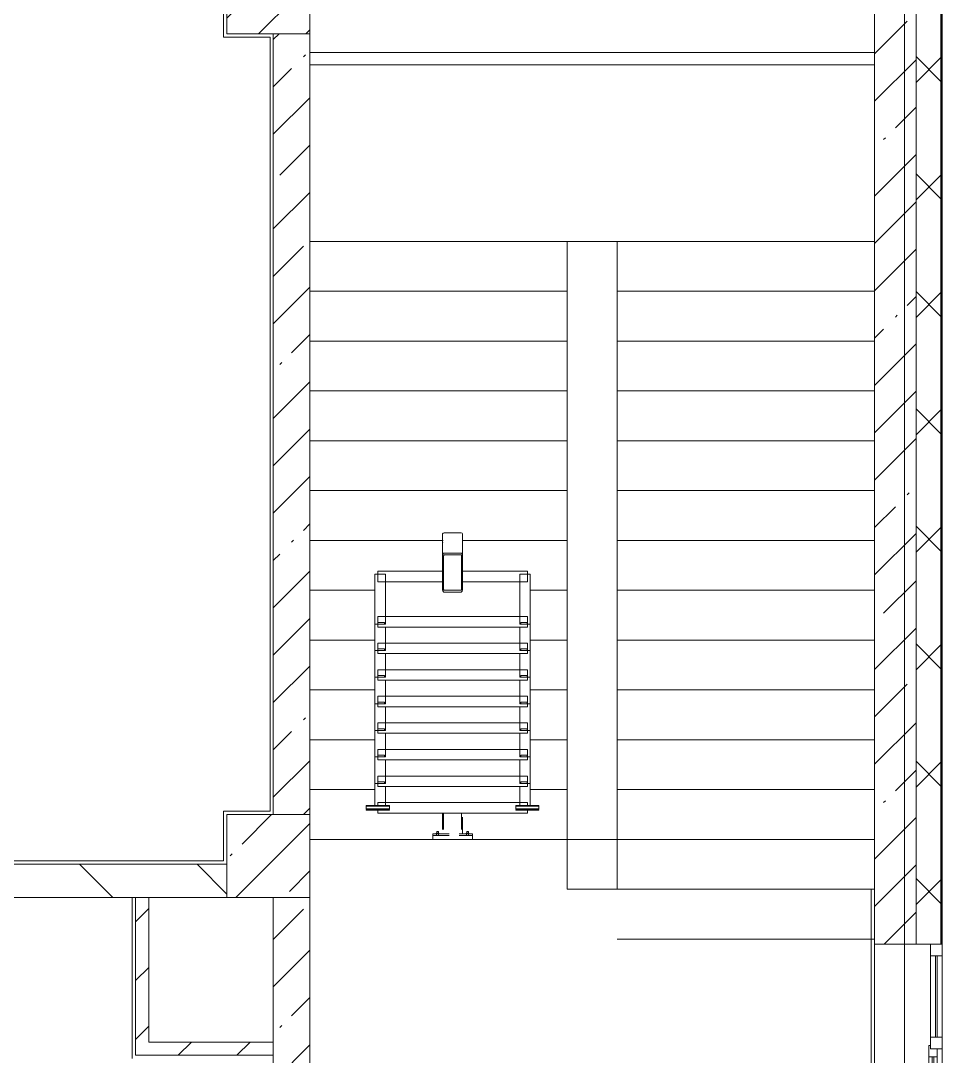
# Model space of a CAD drawing. Header units: millimetres. Extents: x -5368 to 196898, y -8553 to 29000.
# Drawn here: x 181714 to 187263, y 12444 to 18679 of the extents above; entities that cross this region are included whole.
import ezdxf

# ---------------------------------------------------------------- set-up
doc = ezdxf.new("R2010")
doc.units = ezdxf.units.MM
doc.linetypes.add('200_ШТРИХ__ш1_п0_6_', pattern=[160, 100, -60])
for name, color, linetype, lineweight in [('A-DETL-MBND-1', 7, '200_ШТРИХ__ш1_п0_6_', 9), ('A-GENM-4', 7, 'Continuous', 5), ('A-GLAZ-2', 7, 'Continuous', 5), ('A-WALL', 7, 'Continuous', 9), ('A-WALL-2', 7, 'Continuous', 5), ('I-WALL-4', 7, 'Continuous', 5), ('S-COLS-3', 7, 'Continuous', 5), ('S-STRS-2', 7, 'Continuous', 5), ('Оси', 7, 'Continuous', 9)]:
    doc.layers.add(name, color=color, linetype=linetype, lineweight=lineweight)
doc.layers.add('A-FLOR-3', color=7, linetype='Continuous', lineweight=5, true_color=0xaaaaaa)
pattern_1 = [(45, (62025.03, 0), (-285.1231, 285.1231), []), (45, (62310.15, 0), (-285.1231, 285.1231), [504.031, -100.806, 16.764, -84.042])]
pattern_2 = [(45, (62025.03, 0), (-176.7767, 176.7767), [])]

# ---------------------------------------------------------------- blocks, each defined once
blk = doc.blocks.new('120_Окно_СКБ_2Ст_Фрамуга сверху - 120_Окно_СКБ_2Ст_2300х2500_h_ ДОО 2-24160916-3_3_1_птичка')
at = {"layer": 'A-GLAZ-2'}
for p, q in [((-1150, 13), (-1150, 83)), ((-1150, 83), (-1080, 83)), ((1150, 83), (-1150, 83)), ((-1080, 83), (-1080, 13)), ((-1080, 83), (1080, 83)), ((-590, 13), (-590, 83)), ((-590, 83), (-520, 83)), ((-520, 83), (-520, 13)), ((1080, 13), (1080, 83)), ((1080, 83), (1150, 83)), ((1150, 83), (1150, 13)), ((-1080, 13), (-1150, 13)), ((-1150, 13), (-540, 13)), ((-590, 53), (-1080, 53)), ((-590, 43), (-1080, 43)), ((-1080, 13), (-540, 13)), ((-520, 13), (-590, 13)), ((-520, 13), (-540, 13)), ((-540, 13), (-540, 3)), ((-540, 3), (1100, 3)), ((1100, 3), (-540, 3)), ((1080, 53), (-520, 53)), ((-520, 53), (-520, 13)), ((-470, 3), (-470, 53)), ((-470, 33), (1030, 33)), ((1030, 23), (-470, 23)), ((1030, 3), (1030, 53)), ((1080, 13), (1080, 53)), ((1150, 13), (1080, 13)), ((1100, 13), (1080, 13)), ((1100, 13), (1150, 13)), ((1100, 3), (1100, 13))]:
    blk.add_line(p, q, dxfattribs=at)
blk = doc.blocks.new('Анкер клиновой - Анкер клиновой МКТ В 10-10-16_85-22193208-3_3_1_птичка')
at = {"layer": 'A-DETL-MBND-1'}
for p, q in [((122191.4, 13788), (122191.4, 13784)), ((122207.4, 13788), (122191.4, 13788)), ((122191.4, 13788), (122207.4, 13788)), ((122194.4, 13798), (122194.4, 13784)), ((122204.4, 13798), (122194.4, 13798)), ((122194.4, 13798), (122204.4, 13798)), ((122204.4, 13784), (122204.4, 13798)), ((122207.4, 13784), (122207.4, 13788))]:
    blk.add_line(p, q, dxfattribs=at)
blk = doc.blocks.new('ОМ_Полоса_Трапеция прямоугольная_Прокат_ГОСТ 103-2006 - ОМ_Полоса_Трапеция прямоугольная_Прокат_ГОСТ 103-2006-21111644-3_3_1_птичка')
at = {"layer": 'A-GENM-4'}
for p, q in [((122699.4, 15046.5), (122699.4, 15056.5)), ((122699.4, 15056.5), (122739.4, 15056.5)), ((122739.4, 15046.5), (122699.4, 15046.5)), ((122739.4, 15056.5), (122739.4, 15046.5))]:
    blk.add_line(p, q, dxfattribs=at)
blk = doc.blocks.new('ОМ_Полоса_Трапеция прямоугольная_Прокат_ГОСТ 103-2006 - ОМ_Полоса_Трапеция прямоугольная_Прокат_ГОСТ 103-2006-V133-3_3_1_птичка')
at = {"layer": 'A-GENM-4'}
for p, q in [((122699.4, 14416.5), (122699.4, 14406.5)), ((122739.4, 14416.5), (122699.4, 14416.5)), ((122699.4, 14406.5), (122739.4, 14406.5)), ((122739.4, 14406.5), (122739.4, 14416.5))]:
    blk.add_line(p, q, dxfattribs=at)
blk = doc.blocks.new('ОМ_Полоса_Трапеция прямоугольная_Прокат_ГОСТ 103-2006 - ОМ_Полоса_Трапеция прямоугольная_Прокат_ГОСТ 103-2006-V134-3_3_1_птичка')
at = {"layer": 'A-GENM-4'}
for p, q in [((122699.4, 14256.5), (122699.4, 14246.5)), ((122739.4, 14256.5), (122699.4, 14256.5)), ((122699.4, 14246.5), (122739.4, 14246.5)), ((122739.4, 14246.5), (122739.4, 14256.5))]:
    blk.add_line(p, q, dxfattribs=at)
blk = doc.blocks.new('ОМ_Полоса_Трапеция прямоугольная_Прокат_ГОСТ 103-2006 - ОМ_Полоса_Трапеция прямоугольная_Прокат_ГОСТ 103-2006-V135-3_3_1_птичка')
at = {"layer": 'A-GENM-4'}
for p, q in [((122699.4, 14096.5), (122699.4, 14086.5)), ((122739.4, 14096.5), (122699.4, 14096.5)), ((122739.4, 14086.5), (122739.4, 14096.5)), ((122699.4, 14086.5), (122739.4, 14086.5))]:
    blk.add_line(p, q, dxfattribs=at)
blk = doc.blocks.new('ОМ_Полоса_Прокат_ГОСТ 103-2006 - ОМ_Полоса_Прокат_ГОСТ 103-2006-22193251-3_3_1_птичка')
at = {"layer": 'A-GENM-4'}
for p, q in [((122809.4, 13929.5), (122669.4, 13929.5)), ((122669.4, 13929.5), (122669.4, 13926.5)), ((122669.4, 13926.5), (122809.4, 13926.5)), ((122809.4, 13926.5), (122809.4, 13929.5))]:
    blk.add_line(p, q, dxfattribs=at)
blk = doc.blocks.new('ОМ_Полоса_Прокат_ГОСТ 103-2006 - ОМ_Полоса_Прокат_ГОСТ 103-2006-22193252-3_3_1_птичка')
at = {"layer": 'A-GENM-4'}
for p, q in [((122669.4, 13954.2), (122669.4, 13950.8)), ((122809.4, 13954.2), (122669.4, 13954.2)), ((122669.4, 13950.8), (122809.4, 13950.8)), ((122669.4, 13933.9), (122669.4, 13950.8)), ((122809.4, 13933.9), (122669.4, 13933.9)), ((122809.4, 13950.8), (122809.4, 13954.2)), ((122809.4, 13950.8), (122809.4, 13933.9))]:
    blk.add_line(p, q, dxfattribs=at)
blk = doc.blocks.new('ОМ_Полоса_Трапеция прямоугольная_Прокат_ГОСТ 103-2006 - ОМ_Полоса_Трапеция прямоугольная_Прокат_ГОСТ 103-2006-21111686-3_3_1_птичка')
at = {"layer": 'A-GENM-4'}
for p, q in [((121839.4, 15056.5), (121879.4, 15056.5)), ((121839.4, 15046.5), (121839.4, 15056.5)), ((121879.4, 15046.5), (121839.4, 15046.5)), ((121879.4, 15056.5), (121879.4, 15046.5))]:
    blk.add_line(p, q, dxfattribs=at)
blk = doc.blocks.new('ОМ_Полоса_Трапеция прямоугольная_Прокат_ГОСТ 103-2006 - ОМ_Полоса_Трапеция прямоугольная_Прокат_ГОСТ 103-2006-V136-3_3_1_птичка')
at = {"layer": 'A-GENM-4'}
for p, q in [((121879.4, 14416.5), (121839.4, 14416.5)), ((121839.4, 14416.5), (121839.4, 14406.5)), ((121839.4, 14406.5), (121879.4, 14406.5)), ((121879.4, 14406.5), (121879.4, 14416.5))]:
    blk.add_line(p, q, dxfattribs=at)
blk = doc.blocks.new('ОМ_Полоса_Трапеция прямоугольная_Прокат_ГОСТ 103-2006 - ОМ_Полоса_Трапеция прямоугольная_Прокат_ГОСТ 103-2006-V137-3_3_1_птичка')
at = {"layer": 'A-GENM-4'}
for p, q in [((121879.4, 14256.5), (121839.4, 14256.5)), ((121839.4, 14256.5), (121839.4, 14246.5)), ((121839.4, 14246.5), (121879.4, 14246.5)), ((121879.4, 14246.5), (121879.4, 14256.5))]:
    blk.add_line(p, q, dxfattribs=at)
blk = doc.blocks.new('ОМ_Полоса_Трапеция прямоугольная_Прокат_ГОСТ 103-2006 - ОМ_Полоса_Трапеция прямоугольная_Прокат_ГОСТ 103-2006-V138-3_3_1_птичка')
at = {"layer": 'A-GENM-4'}
for p, q in [((121879.4, 14096.5), (121839.4, 14096.5)), ((121839.4, 14096.5), (121839.4, 14086.5)), ((121879.4, 14086.5), (121879.4, 14096.5)), ((121839.4, 14086.5), (121879.4, 14086.5))]:
    blk.add_line(p, q, dxfattribs=at)
blk = doc.blocks.new('ОМ_Полоса_Прокат_ГОСТ 103-2006 - ОМ_Полоса_Прокат_ГОСТ 103-2006-22193295-3_3_1_птичка')
at = {"layer": 'A-GENM-4'}
for p, q in [((121909.4, 13929.5), (121769.4, 13929.5)), ((121769.4, 13929.5), (121769.4, 13926.5)), ((121769.4, 13926.5), (121909.4, 13926.5)), ((121909.4, 13926.5), (121909.4, 13929.5))]:
    blk.add_line(p, q, dxfattribs=at)
blk = doc.blocks.new('ОМ_Полоса_Прокат_ГОСТ 103-2006 - ОМ_Полоса_Прокат_ГОСТ 103-2006-22193296-3_3_1_птичка')
at = {"layer": 'A-GENM-4'}
for p, q in [((121909.4, 13954.2), (121769.4, 13954.2)), ((121769.4, 13954.2), (121769.4, 13950.8)), ((121769.4, 13950.8), (121909.4, 13950.8)), ((121769.4, 13933.9), (121769.4, 13950.8)), ((121909.4, 13933.9), (121769.4, 13933.9)), ((121909.4, 13950.8), (121909.4, 13954.2)), ((121909.4, 13950.8), (121909.4, 13933.9))]:
    blk.add_line(p, q, dxfattribs=at)
blk = doc.blocks.new('ОМ_Нижняя опорная пятка1 - ОМ_Нижняя опорная пятка-21111576-3_3_1_птичка')
at = {"layer": 'A-DETL-MBND-1'}
for p, q in [((-96, -10), (-96, 0)), ((-84, -10), (-84, 0)), ((84, -10), (84, 0)), ((96, -10), (96, 0))]:
    blk.add_line(p, q, dxfattribs=at)
blk = doc.blocks.new('ОМ_Труба_ГОСТ 8639-82 - ОМ_Труба_ГОСТ 8639-82-21111694-3_3_1_птичка')
at = {"layer": 'A-GENM-4'}
for p, q in [((122229.4, 15590.5), (122229.4, 15456.5)), ((122238.4, 15595.1), (122340.4, 15595.1)), ((122349.4, 15456.5), (122349.4, 15590.5)), ((122238.4, 15474.2), (122340.4, 15474.2)), ((122229.4, 15256.4), (122229.4, 15456.5)), ((122235.4, 15456.5), (122235.4, 15256.4)), ((122340.4, 15462.4), (122238.4, 15462.4)), ((122343.4, 15256.4), (122343.4, 15456.5)), ((122349.4, 15456.5), (122349.4, 15256.4)), ((122238.4, 15250.5), (122340.4, 15250.5)), ((122340.4, 15238.8), (122238.4, 15238.8))]:
    blk.add_line(p, q, dxfattribs=at)
at = {"layer": 'A-GENM-4', "flags": 128}
for points in [[(122229.4, 15456.5), (122229.6, 15460), (122230.1, 15463.3), (122231, 15466.3), (122232.1, 15469), (122233.4, 15471.2), (122235, 15472.8), (122236.7, 15473.8), (122238.4, 15474.2)], [(122340.4, 15474.2), (122342.2, 15473.8), (122343.9, 15472.8), (122345.4, 15471.2), (122346.8, 15469), (122347.9, 15466.3), (122348.8, 15463.3), (122349.3, 15460), (122349.4, 15456.5)], [(122238.4, 15462.4), (122237.9, 15462.3), (122237.3, 15461.9), (122236.8, 15461.4), (122236.3, 15460.7), (122235.9, 15459.8), (122235.7, 15458.8), (122235.5, 15457.7), (122235.4, 15456.5)], [(122343.4, 15456.5), (122343.4, 15457.7), (122343.2, 15458.8), (122342.9, 15459.8), (122342.6, 15460.7), (122342.1, 15461.4), (122341.6, 15461.9), (122341, 15462.3), (122340.4, 15462.4)], [(122238.4, 15238.8), (122236.7, 15239.1), (122235, 15240.1), (122233.4, 15241.8), (122232.1, 15243.9), (122231, 15246.6), (122230.1, 15249.7), (122229.6, 15253), (122229.4, 15256.4)], [(122235.4, 15256.4), (122235.5, 15255.3), (122235.7, 15254.2), (122235.9, 15253.2), (122236.3, 15252.3), (122236.8, 15251.5), (122237.3, 15251), (122237.9, 15250.7), (122238.4, 15250.5)], [(122349.4, 15256.4), (122349.3, 15253), (122348.8, 15249.7), (122347.9, 15246.6), (122346.8, 15243.9), (122345.4, 15241.8), (122343.9, 15240.1), (122342.2, 15239.1), (122340.4, 15238.8)], [(122340.4, 15250.5), (122341, 15250.7), (122341.6, 15251), (122342.1, 15251.5), (122342.6, 15252.3), (122342.9, 15253.2), (122343.2, 15254.2), (122343.4, 15255.3), (122343.4, 15256.4)]]:
    blk.add_lwpolyline(points, dxfattribs=at)
at = {"layer": 'A-GENM-4'}
for centre, major_axis, start_param, end_param in [((122238.4, 15590.5), (9, 0), 1.570796, 3.141593), ((122340.4, 15590.5), (9, 0), 0, 1.570796), ((122238.4, 15538.5), (9, 0), 3.141593, 3.665191), ((122340.4, 15538.5), (-9, 0), 2.617994, 3.141593)]:
    blk.add_ellipse(centre, major_axis=major_axis, ratio=0.509802, start_param=start_param, end_param=end_param, dxfattribs=at)
blk = doc.blocks.new('ОМ_Уголок_ГОСТ 8509-93 - ОМ_Уголок_ГОСТ 8509-93-22194532-3_3_1_птичка')
at = {"layer": 'A-GENM-4'}
for p, q in [((0, 45.2), (0, -17.8)), ((390, 45.2), (0, 45.2)), ((900, 45.2), (510, 45.2)), ((900, -17.8), (900, 45.2)), ((0, -17.8), (390, -17.8)), ((510, -17.8), (900, -17.8))]:
    blk.add_line(p, q, dxfattribs=at)
blk = doc.blocks.new('ОМ_Уголок_ГОСТ 8509-93 - ОМ_Уголок_ГОСТ 8509-93-V139-3_3_1_птичка')
at = {"layer": 'A-GENM-4'}
for p, q in [((0, 45.2), (0, -17.8)), ((900, 45.2), (0, 45.2)), ((900, -17.8), (900, 45.2)), ((0, -17.8), (900, -17.8))]:
    blk.add_line(p, q, dxfattribs=at)
blk = doc.blocks.new('ОМ_Уголок_ГОСТ 8509-93 - ОМ_Уголок_ГОСТ 8509-93-22194533-3_3_1_птичка')
at = {"layer": 'A-GENM-4'}
for p, q in [((0, 45.2), (0, -17.8)), ((300, 45.2), (0, 45.2)), ((300, -17.8), (300, 45.2)), ((0, -17.8), (300, -17.8))]:
    blk.add_line(p, q, dxfattribs=at)
blk = doc.blocks.new('ОМ_Уголок_ГОСТ 8509-93 - ОМ_Уголок_ГОСТ 8509-93-V140-3_3_1_птичка')
at = {"layer": 'A-GENM-4'}
for p, q in [((0, 45.2), (0, -17.8)), ((142.2, 45.2), (0, 45.2)), ((0, -17.8), (160, -17.8))]:
    blk.add_line(p, q, dxfattribs=at)
blk = doc.blocks.new('ОМ_Уголок_ГОСТ 8509-93 - ОМ_Уголок_ГОСТ 8509-93-V141-3_3_1_птичка')
at = {"layer": 'A-GENM-4'}
for p, q in [((300, 45.2), (157.8, 45.2)), ((300, -17.8), (300, 45.2)), ((140, -17.8), (300, -17.8))]:
    blk.add_line(p, q, dxfattribs=at)
blk = doc.blocks.new('ОМ_Уголок_ГОСТ 8509-93 - ОМ_Уголок_ГОСТ 8509-93-V142-3_3_1_птичка')
at = {"layer": 'A-GENM-4'}
for p, q in [((0, 45.2), (0, 27.8)), ((900, 45.2), (0, 45.2)), ((0, 6), (0, -17.8)), ((900, 27.8), (900, 45.2)), ((900, -17.8), (900, 6)), ((0, -17.8), (900, -17.8))]:
    blk.add_line(p, q, dxfattribs=at)
blk = doc.blocks.new('ОМ_Уголок_ГОСТ 8509-93 - ОМ_Уголок_ГОСТ 8509-93-V143-3_3_1_птичка')
at = {"layer": 'A-GENM-4'}
for p, q in [((0, 45.2), (0, -17.8)), ((6, 45.2), (0, 45.2)), ((142.2, 45.2), (27.8, 45.2)), ((0, -17.8), (6, -17.8)), ((27.8, -17.8), (160, -17.8))]:
    blk.add_line(p, q, dxfattribs=at)
blk = doc.blocks.new('ОМ_Уголок_ГОСТ 8509-93 - ОМ_Уголок_ГОСТ 8509-93-V144-3_3_1_птичка')
at = {"layer": 'A-GENM-4'}
for p, q in [((272.2, 45.2), (157.8, 45.2)), ((300, 45.2), (294, 45.2)), ((300, -17.8), (300, 45.2)), ((140, -17.8), (272.2, -17.8)), ((294, -17.8), (300, -17.8))]:
    blk.add_line(p, q, dxfattribs=at)
blk = doc.blocks.new('ОМ_Труба_ГОСТ 8639-82 - ОМ_Труба_ГОСТ 8639-82-21111710-3_3_1_птичка')
at = {"layer": 'A-DETL-MBND-1'}
for p, q in [((122229.4, 13908.7), (122229.4, 13784)), ((122235.4, 13908.7), (122235.4, 13784)), ((122343.4, 13908.7), (122343.4, 13784)), ((122349.4, 13784), (122349.4, 13908.7))]:
    blk.add_line(p, q, dxfattribs=at)
blk = doc.blocks.new('ОМ_Уголок_ГОСТ 8510-86 - ОМ_Уголок_ГОСТ 8510-86-21111720-3_3_1_птичка')
at = {"layer": 'A-DETL-MBND-1'}
for p, q in [((0, 34), (0, 0)), ((0, 10), (240, 10)), ((0, 0), (240, 0)), ((240, 0), (240, 34))]:
    blk.add_line(p, q, dxfattribs=at)
blk = doc.blocks.new('BSC_Колонна _Прямоугольная - 500х500-22291386-3_3_1_птичка')
at = {"layer": 'S-COLS-3'}
h = blk.add_hatch(dxfattribs=at)
h.set_pattern_fill('FP_136', color=256, style=0, pattern_type=2)
h.set_pattern_definition([(45, (-121180, -13650), (-285.1231, 285.1231), []), (45, (-120894.88, -13650), (-285.1231, 285.1231), [504.031, -100.806, 16.764, -84.042])])
h.paths.add_polyline_path([(-250, -250), (250, -250), (250, 250), (-250, 250)])
for p, q in [((250, 250), (-250, 250)), ((-250, 250), (-250, -250)), ((250, -250), (250, 250)), ((-250, -250), (250, -250))]:
    blk.add_line(p, q, dxfattribs=at)
blk = doc.blocks.new('BSC_Колонна _Прямоугольная - 500х500-V176-3_3_1_птичка')
at = {"layer": 'S-COLS-3'}
h = blk.add_hatch(dxfattribs=at)
h.set_pattern_fill('FP_145', color=256, style=0, pattern_type=2)
h.set_pattern_definition([(45, (-121180, -18850), (-285.1231, 285.1231), []), (45, (-120894.88, -18850), (-285.1231, 285.1231), [504.031, -100.806, 16.764, -84.042])])
h.paths.add_polyline_path([(-250, -250), (250, -250), (250, 250), (-250, 250), (-250, -183.7)])
for p, q in [((250, 250), (-250, 250)), ((-250, 250), (-250, -250)), ((250, -250), (250, 250)), ((-250, -250), (250, -250))]:
    blk.add_line(p, q, dxfattribs=at)
blk = doc.blocks.new('Зашивка приборов отопления41 - Зашивка приборов отопления-33325756-3_3_1_птичка')
at = {"layer": 'A-WALL-2'}
for p, q in [((121290.8, 18669.6), (124690.8, 18669.6)), ((124690.8, 18669.6), (121290.8, 18669.6)), ((121290.8, 18594.6), (124690.8, 18594.6))]:
    blk.add_line(p, q, dxfattribs=at)

msp = doc.modelspace()

# ---------------------------------------------------------------- hatches: boundary and pattern name
at = {"layer": 'A-WALL-2'}
h = msp.add_hatch(dxfattribs=at)
h.set_pattern_fill('FP_75', color=256, style=0, pattern_type=2)
h.set_pattern_definition([(45, (62025.03, 0), (-353.5534, 353.5534), []), (135, (62025.03, 0), (-353.5534, -353.5534), [])])
h.paths.add_polyline_path([(187105, -250), (187255, -250), (187255, 7700), (187105, 7700), (187105, -100)])
h.paths.add_polyline_path([(187105, 8900), (187255, 8900), (187255, 10820), (187105, 10820), (187105, 10380)])
h.paths.add_polyline_path([(187255, 13120), (187255, 21400), (187105, 21400), (187105, 13120)])
at = {"layer": 'I-WALL-4'}
h = msp.add_hatch(dxfattribs=at)
h.set_pattern_fill('FP_71', color=256, style=0, pattern_type=2)
h.set_pattern_definition(pattern_1)
h.paths.add_polyline_path([(186855, 10600), (187105, 10600), (187105, 10820), (186855, 10820)])
h.paths.add_polyline_path([(187105, 13120), (187105, 21400), (186855, 21400), (186855, 13120)])
h = msp.add_hatch(dxfattribs=at)
h.set_pattern_fill('FP_71', color=256, style=0, pattern_type=2)
h.set_pattern_definition(pattern_1)
h.paths.add_polyline_path([(183235, 10380), (183455, 10382.1), (183455, 10825), (183235, 10825), (183235, 10382.1)])
h.paths.add_polyline_path([(183455, 12225), (183455, 13400), (183235, 13400), (183235, 12225), (183405, 12225)])
h.paths.add_polyline_path([(183235, 13900), (183455, 13900), (183455, 18600), (183235, 18600), (183235, 13932.4)])
h.paths.add_polyline_path([(183454.6, 19100), (183455, 19100), (183455, 19110), (183235, 19110), (183235, 19100)])
h = msp.add_hatch(dxfattribs=at)
h.set_pattern_fill('FP_74', color=256, style=0, pattern_type=2)
h.set_pattern_definition([(135, (62025.03, 0), (-353.5534, -353.5534), [])])
h.paths.add_polyline_path([(182955, 13400), (182955, 13600), (180955.5, 13600), (180955.5, 13400), (182679.7, 13400)])
h.paths.add_polyline_path([(176321.4, 13400), (177625, 13400), (177625, 13600), (173075, 13600), (173075, 13400), (175261.7, 13400)])
h.paths.add_polyline_path([(178125, 13400), (179505.5, 13400), (179505.5, 13600), (178125, 13600)])
h.paths.add_polyline_path([(169963.1, 13400), (170345, 13400), (170345, 13600), (165025, 13600), (165025, 13400), (167843.7, 13400)])
h.paths.add_polyline_path([(171795, 13400), (172575, 13400), (172575, 13600), (171795, 13600)])
h.paths.add_polyline_path([(163125, 13400), (163575, 13400), (163575, 13600), (163125, 13600)])
h = msp.add_hatch(dxfattribs=at)
h.set_pattern_fill('FP_76', color=256, style=0, pattern_type=2)
h.set_pattern_definition(pattern_2)
h.paths.add_polyline_path([(182485, 12450), (182485, 13400), (182405, 13400), (182405, 12450)])
h = msp.add_hatch(dxfattribs=at)
h.set_pattern_fill('FP_76', color=256, style=0, pattern_type=2)
h.set_pattern_definition(pattern_2)
h.paths.add_polyline_path([(182485, 12450), (183235, 12450), (183235, 12530), (182485, 12530)])

# ---------------------------------------------------------------- linework, layer by layer
at = {"layer": 'A-FLOR-3'}
for p, q in [((182935, 18580), (182935, 19120)), ((183215, 18580), (182935, 18580)), ((183215, 13920), (183215, 18580)), ((182935, 13620), (182935, 13920)), ((182935, 13920), (183215, 13920)), ((185305, 13750), (183455, 13750)), ((185005, 13450), (185005, 13750)), ((185305, 13450), (185305, 13750)), ((180955.5, 13620), (182935, 13620)), ((186834, 13450), (185005, 13450)), ((186834, 10600), (186834, 13450)), ((182385, 12430), (182385, 13400)), ((186855, 13150), (186834, 13150))]:
    msp.add_line(p, q, dxfattribs=at)
at = {"layer": 'A-WALL'}
for p, q in [((187255, 13120), (187255, 21550)), ((187258, 13120), (187258, 21553)), ((187105, 21400), (187105, 13120)), ((187105, 13120), (187105, 21400)), ((182485, 13400), (182405, 13400)), ((183235, 12450), (183235, 12530))]:
    msp.add_line(p, q, dxfattribs=at)
at = {"layer": 'A-WALL-2'}
for p, q in [((187263, 7700), (187263, 21558)), ((187105, 13120), (187263, 13120))]:
    msp.add_line(p, q, dxfattribs=at)
at = {"layer": 'I-WALL-4'}
for p, q in [((186855, 18850), (186855, 10600)), ((183235, 18600), (183235, 13900)), ((183455, 13900), (183455, 18600)), ((182955, 13600), (180985.5, 13600)), ((180985.5, 13400), (182405, 13400)), ((182405, 13400), (182405, 12450)), ((182485, 12530), (182485, 13400)), ((182485, 13400), (182955, 13400)), ((183235, 13400), (183235, 12530)), ((183455, 12280), (183455, 13400)), ((186855, 13120), (187105, 13120)), ((183235, 12530), (182485, 12530)), ((182405, 12450), (183235, 12450)), ((183235, 12450), (183235, 12280))]:
    msp.add_line(p, q, dxfattribs=at)
at = {"layer": 'S-STRS-2'}
for p, q in [((183455, 17350), (185005, 17350)), ((183455, 17350), (185005, 17350)), ((185005, 17350), (185305, 17350)), ((185005, 17050), (185005, 17350)), ((186855, 17350), (185305, 17350)), ((185305, 17350), (185305, 17050)), ((186855, 17350), (185305, 17350)), ((183455, 17050), (185005, 17050)), ((183455, 17050), (185005, 17050)), ((185005, 16750), (185005, 17050)), ((185305, 17050), (185305, 16750)), ((186855, 17050), (185305, 17050)), ((186855, 17050), (185305, 17050)), ((183455, 16750), (185005, 16750)), ((183455, 16750), (185005, 16750)), ((185005, 16450), (185005, 16750)), ((185305, 16750), (185305, 16450)), ((186855, 16750), (185305, 16750)), ((186855, 16750), (185305, 16750)), ((183455, 16450), (185005, 16450)), ((183455, 16450), (185005, 16450)), ((185005, 16150), (185005, 16450)), ((185305, 16450), (185305, 16150)), ((186855, 16450), (185305, 16450)), ((186855, 16450), (185305, 16450)), ((183455, 16150), (185005, 16150)), ((183455, 16150), (185005, 16150)), ((185005, 15850), (185005, 16150)), ((185305, 16150), (185305, 15850)), ((186855, 16150), (185305, 16150)), ((186855, 16150), (185305, 16150)), ((183455, 15850), (185005, 15850)), ((183455, 15850), (185005, 15850)), ((185005, 15550), (185005, 15850)), ((185305, 15850), (185305, 15550)), ((186855, 15850), (185305, 15850)), ((186855, 15850), (185305, 15850)), ((183455, 15550), (184257.6, 15550)), ((183455, 15550), (184257.6, 15550)), ((184371.3, 15550), (185005, 15550)), ((184371.3, 15550), (185005, 15550)), ((185005, 15250), (185005, 15550)), ((185305, 15550), (185305, 15250)), ((186855, 15550), (185305, 15550)), ((186855, 15550), (185305, 15550)), ((183455, 15250), (183846.7, 15250)), ((183455, 15250), (183846.7, 15250)), ((184782.3, 15250), (185005, 15250)), ((184782.3, 15250), (185005, 15250)), ((185005, 14950), (185005, 15250)), ((185305, 15250), (185305, 14950)), ((186855, 15250), (185305, 15250)), ((186855, 15250), (185305, 15250)), ((183455, 14950), (183846.7, 14950)), ((183455, 14950), (183846.7, 14950)), ((184782.3, 14950), (185005, 14950)), ((184782.3, 14950), (185005, 14950)), ((185005, 14650), (185005, 14950)), ((185305, 14950), (185305, 14650)), ((186855, 14950), (185305, 14950)), ((186855, 14950), (185305, 14950)), ((183455, 14650), (183846.7, 14650)), ((183455, 14650), (183846.7, 14650)), ((184782.3, 14650), (185005, 14650)), ((184782.3, 14650), (185005, 14650)), ((185005, 14350), (185005, 14650)), ((185305, 14650), (185305, 14350)), ((186855, 14650), (185305, 14650)), ((186855, 14650), (185305, 14650)), ((183455, 14350), (183846.7, 14350)), ((183455, 14350), (183846.7, 14350)), ((184782.3, 14350), (185005, 14350)), ((184782.3, 14350), (185005, 14350)), ((185005, 14050), (185005, 14350)), ((185305, 14350), (185305, 14050)), ((186855, 14350), (185305, 14350)), ((186855, 14350), (185305, 14350)), ((183455, 14050), (183846.7, 14050)), ((183455, 14050), (183846.7, 14050)), ((184782.3, 14050), (185005, 14050)), ((184782.3, 14050), (185005, 14050)), ((185005, 13750), (185005, 14050)), ((185305, 14050), (185305, 13750)), ((186855, 14050), (185305, 14050)), ((186855, 14050), (185305, 14050)), ((186855, 13750), (185305, 13750)), ((186855, 13750), (185305, 13750)), ((186855, 13450), (186834, 13450)), ((186855, 13450), (186834, 13450)), ((186855, 13150), (185305, 13150))]:
    msp.add_line(p, q, dxfattribs=at)
at = {"layer": 'Оси'}
msp.add_line((187035, 10029.8), (187035, 21915.1), dxfattribs=at)

# ---------------------------------------------------------------- block references
at = {"layer": 'A-DETL-MBND-1'}
for name, p in [('ОМ_Труба_ГОСТ 8639-82 - ОМ_Труба_ГОСТ 8639-82-21111710-3_3_1_птичка', (62025, 0)), ('Анкер клиновой - Анкер клиновой МКТ В 10-10-16_85-22193208-3_3_1_птичка', (62025, 0)), ('ОМ_Нижняя опорная пятка1 - ОМ_Нижняя опорная пятка-21111576-3_3_1_птичка', (184314.5, 13784)), ('Анкер клиновой - Анкер клиновой МКТ В 10-10-16_85-22193208-3_3_1_птичка', (62205, 0))]:
    msp.add_blockref(name, p, dxfattribs=at)
at = {"layer": 'A-DETL-MBND-1', "extrusion": (0, 0, -1), "rotation": 180}
msp.add_blockref('ОМ_Уголок_ГОСТ 8510-86 - ОМ_Уголок_ГОСТ 8510-86-21111720-3_3_1_птичка', (-184194.5, 13784), dxfattribs=at)
at = {"layer": 'A-GENM-4'}
for name, p in [('ОМ_Труба_ГОСТ 8639-82 - ОМ_Труба_ГОСТ 8639-82-21111694-3_3_1_птичка', (62025, 0)), ('ОМ_Полоса_Трапеция прямоугольная_Прокат_ГОСТ 103-2006 - ОМ_Полоса_Трапеция прямоугольная_Прокат_ГОСТ 103-2006-21111686-3_3_1_птичка', (62025, 0)), ('ОМ_Полоса_Трапеция прямоугольная_Прокат_ГОСТ 103-2006 - ОМ_Полоса_Трапеция прямоугольная_Прокат_ГОСТ 103-2006-21111644-3_3_1_птичка', (62025, 0)), ('ОМ_Полоса_Трапеция прямоугольная_Прокат_ГОСТ 103-2006 - ОМ_Полоса_Трапеция прямоугольная_Прокат_ГОСТ 103-2006-21111686-3_3_1_птичка', (62025, -160)), ('ОМ_Полоса_Трапеция прямоугольная_Прокат_ГОСТ 103-2006 - ОМ_Полоса_Трапеция прямоугольная_Прокат_ГОСТ 103-2006-21111644-3_3_1_птичка', (62025, -160)), ('ОМ_Полоса_Трапеция прямоугольная_Прокат_ГОСТ 103-2006 - ОМ_Полоса_Трапеция прямоугольная_Прокат_ГОСТ 103-2006-21111686-3_3_1_птичка', (62025, -320)), ('ОМ_Полоса_Трапеция прямоугольная_Прокат_ГОСТ 103-2006 - ОМ_Полоса_Трапеция прямоугольная_Прокат_ГОСТ 103-2006-21111644-3_3_1_птичка', (62025, -320)), ('ОМ_Полоса_Трапеция прямоугольная_Прокат_ГОСТ 103-2006 - ОМ_Полоса_Трапеция прямоугольная_Прокат_ГОСТ 103-2006-21111686-3_3_1_птичка', (62025, -480)), ('ОМ_Полоса_Трапеция прямоугольная_Прокат_ГОСТ 103-2006 - ОМ_Полоса_Трапеция прямоугольная_Прокат_ГОСТ 103-2006-21111644-3_3_1_птичка', (62025, -480)), ('ОМ_Полоса_Трапеция прямоугольная_Прокат_ГОСТ 103-2006 - ОМ_Полоса_Трапеция прямоугольная_Прокат_ГОСТ 103-2006-V136-3_3_1_птичка', (62025, 0)), ('ОМ_Полоса_Трапеция прямоугольная_Прокат_ГОСТ 103-2006 - ОМ_Полоса_Трапеция прямоугольная_Прокат_ГОСТ 103-2006-V133-3_3_1_птичка', (62025, 0)), ('ОМ_Полоса_Трапеция прямоугольная_Прокат_ГОСТ 103-2006 - ОМ_Полоса_Трапеция прямоугольная_Прокат_ГОСТ 103-2006-V137-3_3_1_птичка', (62025, 0)), ('ОМ_Полоса_Трапеция прямоугольная_Прокат_ГОСТ 103-2006 - ОМ_Полоса_Трапеция прямоугольная_Прокат_ГОСТ 103-2006-V134-3_3_1_птичка', (62025, 0)), ('ОМ_Полоса_Трапеция прямоугольная_Прокат_ГОСТ 103-2006 - ОМ_Полоса_Трапеция прямоугольная_Прокат_ГОСТ 103-2006-V138-3_3_1_птичка', (62025, 0)), ('ОМ_Полоса_Трапеция прямоугольная_Прокат_ГОСТ 103-2006 - ОМ_Полоса_Трапеция прямоугольная_Прокат_ГОСТ 103-2006-V135-3_3_1_птичка', (62025, 0)), ('ОМ_Полоса_Прокат_ГОСТ 103-2006 - ОМ_Полоса_Прокат_ГОСТ 103-2006-22193296-3_3_1_птичка', (62025, 0)), ('ОМ_Полоса_Прокат_ГОСТ 103-2006 - ОМ_Полоса_Прокат_ГОСТ 103-2006-22193295-3_3_1_птичка', (62025, 0)), ('ОМ_Полоса_Прокат_ГОСТ 103-2006 - ОМ_Полоса_Прокат_ГОСТ 103-2006-22193252-3_3_1_птичка', (62025, 0)), ('ОМ_Полоса_Прокат_ГОСТ 103-2006 - ОМ_Полоса_Прокат_ГОСТ 103-2006-22193251-3_3_1_птичка', (62025, 0))]:
    msp.add_blockref(name, p, dxfattribs=at)
at = {"layer": 'A-GENM-4', "extrusion": (0, 0, -1)}
for name, p, rotation in [('ОМ_Уголок_ГОСТ 8509-93 - ОМ_Уголок_ГОСТ 8509-93-22194533-3_3_1_птичка', (-183864.5, 15046.5), 90.00000000000064), ('ОМ_Уголок_ГОСТ 8509-93 - ОМ_Уголок_ГОСТ 8509-93-22194532-3_3_1_птичка', (-183864.5, 15346.5), 180), ('ОМ_Уголок_ГОСТ 8509-93 - ОМ_Уголок_ГОСТ 8509-93-22194533-3_3_1_птичка', (-184764.5, 15346.5), 270.0000000000008), ('ОМ_Уголок_ГОСТ 8509-93 - ОМ_Уголок_ГОСТ 8509-93-V140-3_3_1_птичка', (-183864.5, 14886.5), 90.00000000000064), ('ОМ_Уголок_ГОСТ 8509-93 - ОМ_Уголок_ГОСТ 8509-93-V141-3_3_1_птичка', (-184764.5, 15186.5), 270.0000000000008), ('ОМ_Уголок_ГОСТ 8509-93 - ОМ_Уголок_ГОСТ 8509-93-V140-3_3_1_птичка', (-183864.5, 14726.5), 90.00000000000064), ('ОМ_Уголок_ГОСТ 8509-93 - ОМ_Уголок_ГОСТ 8509-93-V141-3_3_1_птичка', (-184764.5, 15026.5), 270.0000000000008), ('ОМ_Уголок_ГОСТ 8509-93 - ОМ_Уголок_ГОСТ 8509-93-V140-3_3_1_птичка', (-183864.5, 14566.5), 90.00000000000064), ('ОМ_Уголок_ГОСТ 8509-93 - ОМ_Уголок_ГОСТ 8509-93-V141-3_3_1_птичка', (-184764.5, 14866.5), 270.0000000000008), ('ОМ_Уголок_ГОСТ 8509-93 - ОМ_Уголок_ГОСТ 8509-93-V140-3_3_1_птичка', (-183864.5, 14406.5), 90.00000000000064), ('ОМ_Уголок_ГОСТ 8509-93 - ОМ_Уголок_ГОСТ 8509-93-V141-3_3_1_птичка', (-184764.5, 14706.5), 270.0000000000008), ('ОМ_Уголок_ГОСТ 8509-93 - ОМ_Уголок_ГОСТ 8509-93-V140-3_3_1_птичка', (-183864.5, 14246.5), 90.00000000000064), ('ОМ_Уголок_ГОСТ 8509-93 - ОМ_Уголок_ГОСТ 8509-93-V141-3_3_1_птичка', (-184764.5, 14546.5), 270.0000000000008), ('ОМ_Уголок_ГОСТ 8509-93 - ОМ_Уголок_ГОСТ 8509-93-V140-3_3_1_птичка', (-183864.5, 14086.5), 90.00000000000064), ('ОМ_Уголок_ГОСТ 8509-93 - ОМ_Уголок_ГОСТ 8509-93-V141-3_3_1_птичка', (-184764.5, 14386.5), 270.0000000000008), ('ОМ_Уголок_ГОСТ 8509-93 - ОМ_Уголок_ГОСТ 8509-93-V143-3_3_1_птичка', (-183864.5, 13926.5), 90.00000000000064), ('ОМ_Уголок_ГОСТ 8509-93 - ОМ_Уголок_ГОСТ 8509-93-V144-3_3_1_птичка', (-184764.5, 14226.5), 270.0000000000008)]:
    msp.add_blockref(name, p, dxfattribs=dict(at, rotation=rotation))
for name, p in [('ОМ_Уголок_ГОСТ 8509-93 - ОМ_Уголок_ГОСТ 8509-93-V139-3_3_1_птичка', (-184764.5, 15046.5)), ('ОМ_Уголок_ГОСТ 8509-93 - ОМ_Уголок_ГОСТ 8509-93-V139-3_3_1_птичка', (-184764.5, 14886.5)), ('ОМ_Уголок_ГОСТ 8509-93 - ОМ_Уголок_ГОСТ 8509-93-V139-3_3_1_птичка', (-184764.5, 14726.5)), ('ОМ_Уголок_ГОСТ 8509-93 - ОМ_Уголок_ГОСТ 8509-93-V139-3_3_1_птичка', (-184764.5, 14566.5)), ('ОМ_Уголок_ГОСТ 8509-93 - ОМ_Уголок_ГОСТ 8509-93-V139-3_3_1_птичка', (-184764.5, 14406.5)), ('ОМ_Уголок_ГОСТ 8509-93 - ОМ_Уголок_ГОСТ 8509-93-V139-3_3_1_птичка', (-184764.5, 14246.5)), ('ОМ_Уголок_ГОСТ 8509-93 - ОМ_Уголок_ГОСТ 8509-93-V139-3_3_1_птичка', (-184764.5, 14086.5)), ('ОМ_Уголок_ГОСТ 8509-93 - ОМ_Уголок_ГОСТ 8509-93-V142-3_3_1_птичка', (-184764.5, 13926.5))]:
    msp.add_blockref(name, p, dxfattribs=at)
at = {"layer": 'A-GLAZ-2', "rotation": 269.9999999999999}
msp.add_blockref('120_Окно_СКБ_2Ст_Фрамуга сверху - 120_Окно_СКБ_2Ст_2300х2500_h_ ДОО 2-24160916-3_3_1_птичка', (187180, 11970), dxfattribs=at)
at = {"layer": 'A-WALL-2'}
msp.add_blockref('Зашивка приборов отопления41 - Зашивка приборов отопления-33325756-3_3_1_птичка', (62164.2, -182.1), dxfattribs=at)
at = {"layer": 'S-COLS-3'}
for name, p in [('BSC_Колонна _Прямоугольная - 500х500-V176-3_3_1_птичка', (183205, 18850)), ('BSC_Колонна _Прямоугольная - 500х500-22291386-3_3_1_птичка', (183205, 13650))]:
    msp.add_blockref(name, p, dxfattribs=at)

doc.saveas('drawing.dxf')
